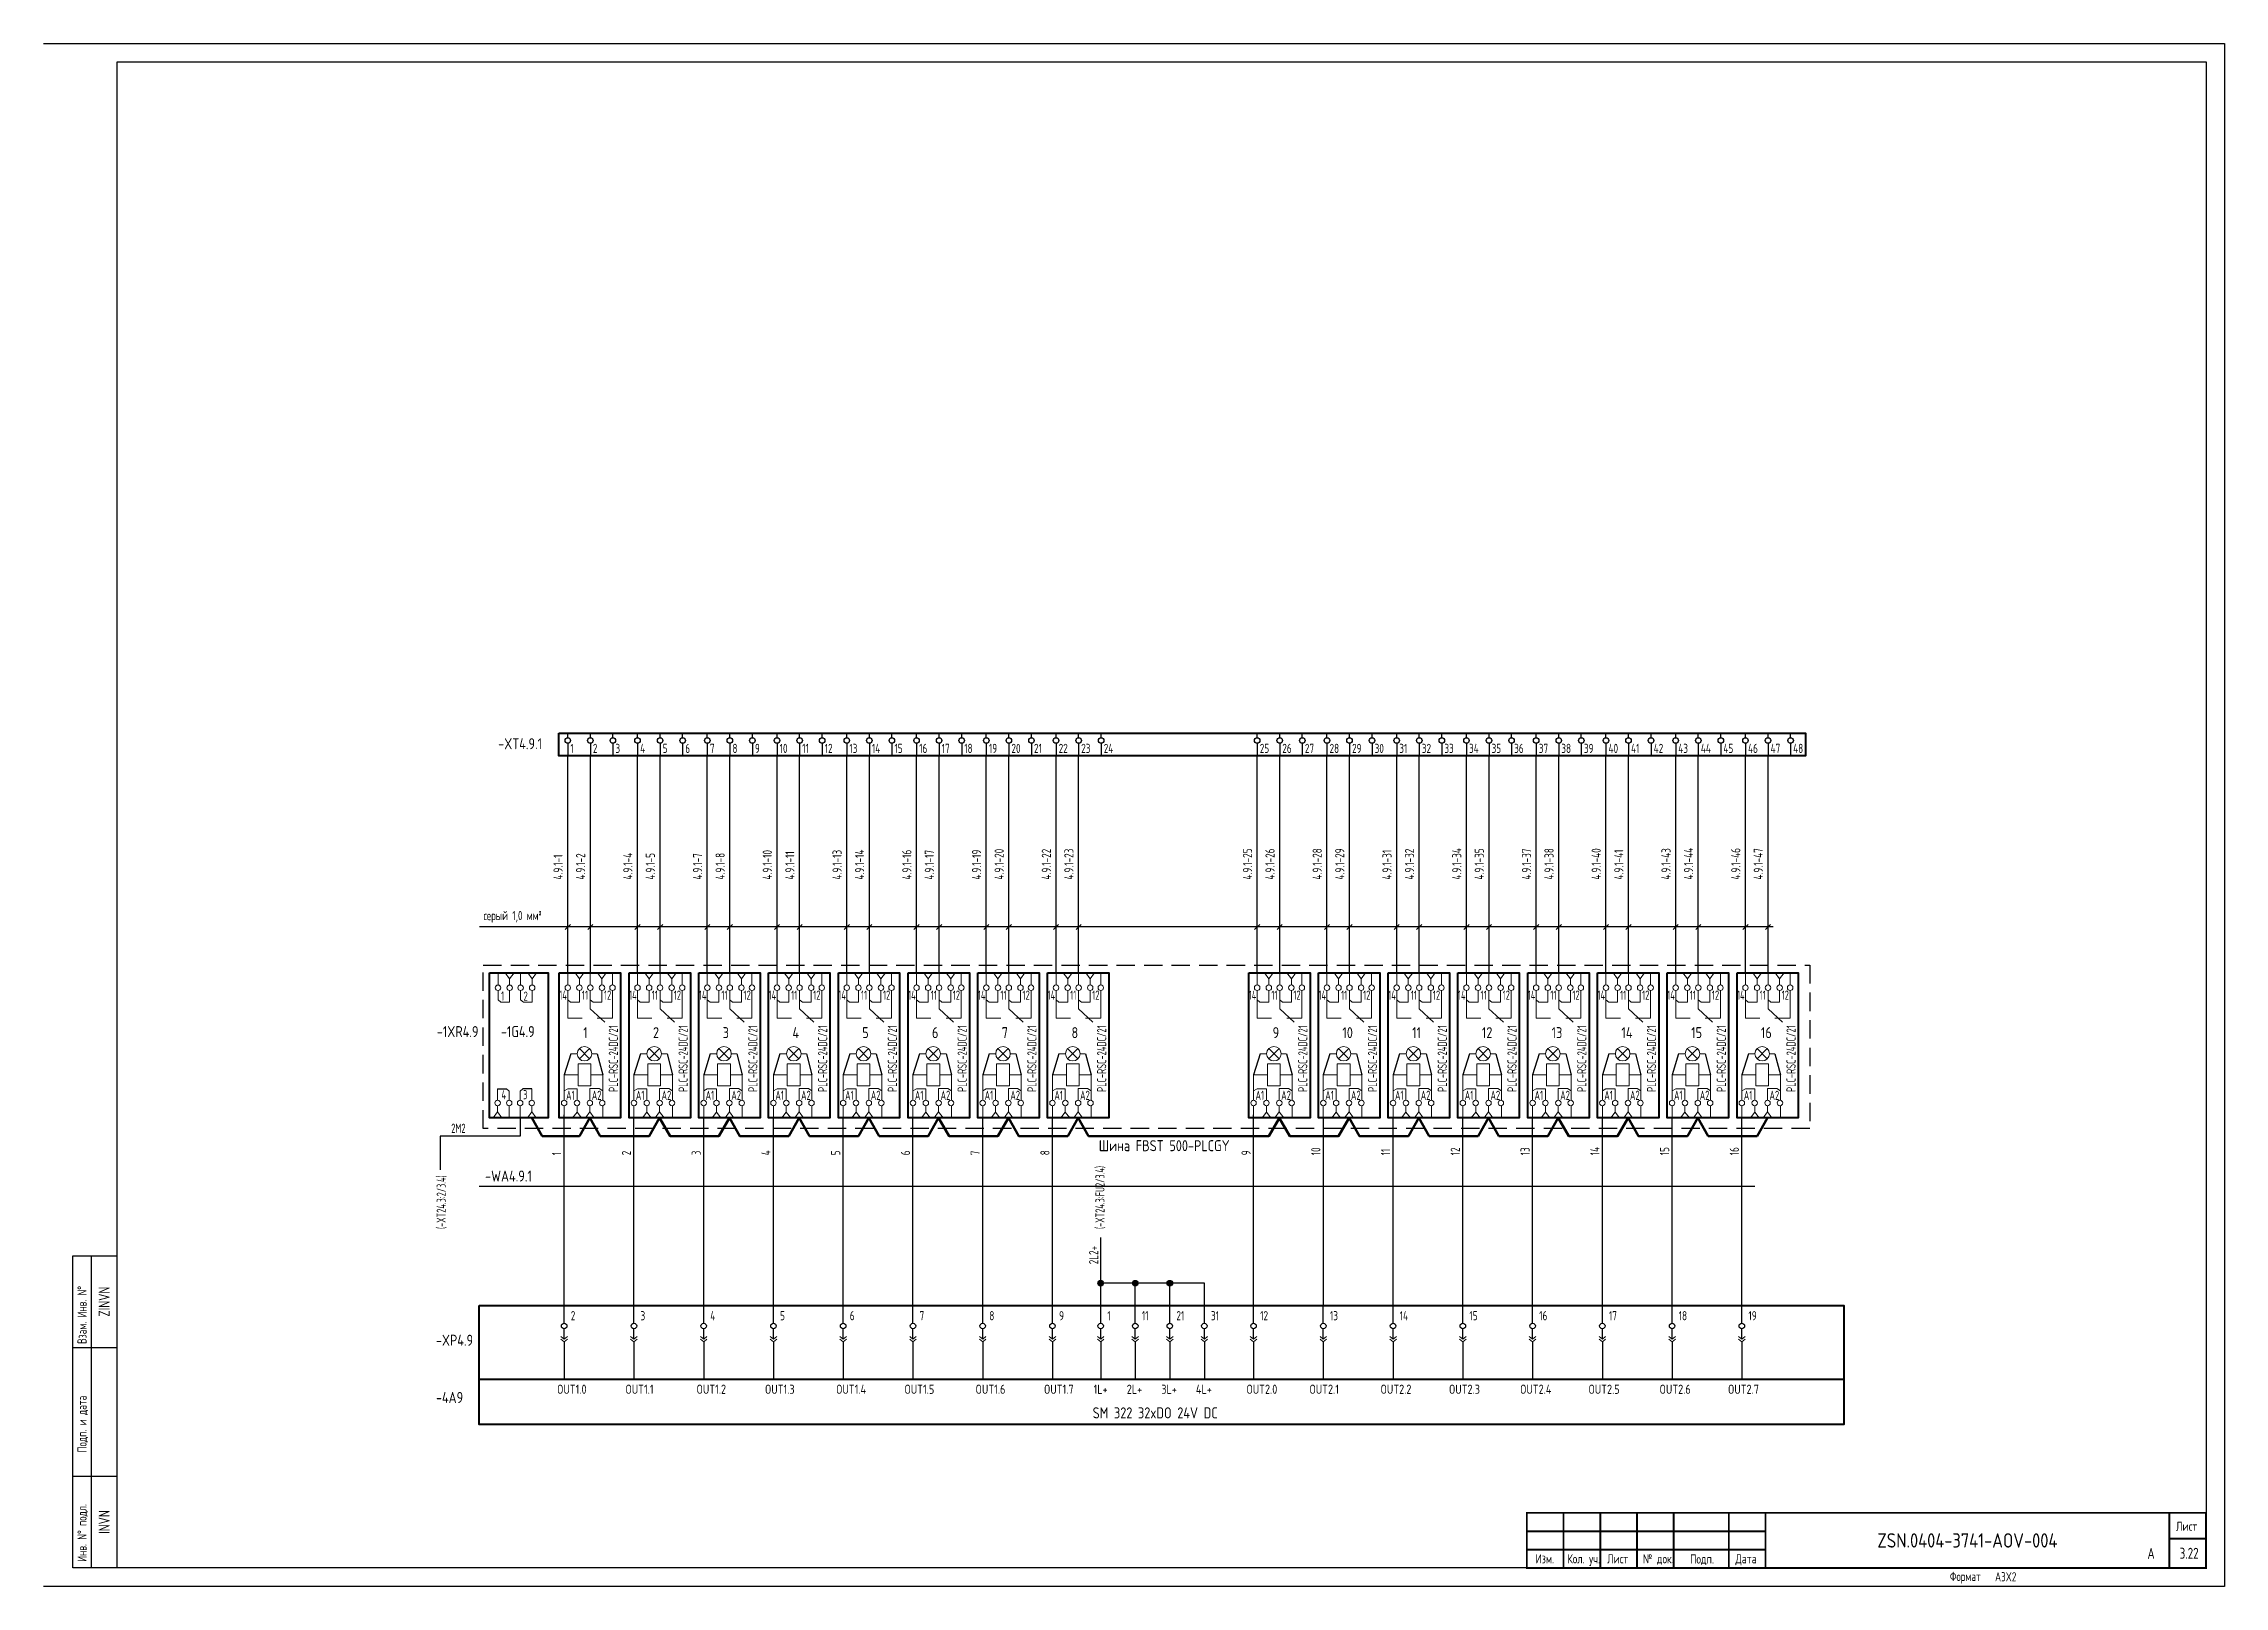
# Model space of a CAD drawing. Header units: millimetres. Extents: x 15542 to 16136, y 1466 to 1886.
import ezdxf
from ezdxf.enums import TextEntityAlignment as Align

# ---------------------------------------------------------------- set-up
doc = ezdxf.new("R2010")
doc.units = ezdxf.units.MM
for name, pattern in [('DASHED2', [0.375, 0.25, -0.125]), ('K5LT32768', [0]), ('K5LT_THIN', [0])]:
    doc.linetypes.add(name, pattern=pattern)
for name, color, linetype in [('Временный', 6, 'Continuous'), ('КИА_МАРКИРОВКА', 2, 'Continuous'), ('КИА_НАКЛЕЙКИ', 1, 'Continuous'), ('КИА_РАМКИ-ШТАМПЫ', 7, 'Continuous'), ('ФОРМАТ', 7, 'Continuous')]:
    doc.layers.add(name, color=color, linetype=linetype)
doc.styles.add('GOST-A 3-1', font='', dxfattribs={"height": 3})
doc.styles.add('GOSTA-2.5-1', font='', dxfattribs={"width": 0.9, "height": 2.5})
doc.styles.add('ROMAND0-100', font='romand.shx')
doc.styles.add('ROMANS0-60', font='romans.shx', dxfattribs={"width": 0.6})
doc.styles.add('ROMANS0-70', font='romans.shx', dxfattribs={"width": 0.7})
doc.styles.get('GOST-A 3-1').set_extended_font_data('GOST type A')
doc.styles.get('GOSTA-2.5-1').set_extended_font_data('GOST Type AU')

# ---------------------------------------------------------------- blocks, each defined once
blk = doc.blocks.new('frm6')
at = {"layer": 'ФОРМАТ'}
blk.add_line((-185, 15), (-120, 15), dxfattribs=at)
at = {"layer": 'ФОРМАТ', "const_width": 0.5}
blk.add_lwpolyline([(-185, 15), (-185, 0), (0, 0), (0, 15)], close=True, dxfattribs=at)
for points in [[(-175, 15), (-175, 0)], [(-165, 15), (-165, 0)], [(-155, 15), (-155, 0)], [(-145, 15), (-145, 0)], [(-130, 15), (-130, 0)], [(-120, 15), (-120, 0)], [(-10, 15), (-10, 0)], [(-185, 10), (-120, 10)], [(-10, 8), (0, 8)], [(-185, 5), (-120, 5)]]:
    blk.add_lwpolyline(points, dxfattribs=at)
at = {"layer": 'ФОРМАТ', "style": 'GOSTA-2.5-1', "width": 0.95}
for s, p in [('Лист', (-8.17, 9.36)), ('Изм.', (-182.63, 0.5)), ('Кол. уч.', (-173.96, 0.5)), ('Лист', (-163.13, 0.5)), ('№ док.', (-153.38, 0.5)), ('Подп.', (-140.5, 0.44)), ('Дата', (-128.17, 0.5))]:
    blk.add_text(s, height=2.5, dxfattribs=at).set_placement(p, align=Align.BOTTOM_LEFT)
at = {"layer": 'ФОРМАТ', "flags": 8}
for tag, style, width, p in [('R2', 'ROMANS0-70', 0.7, (-184.4, 10)), ('QTY2', 'ROMANS0-70', 0.65, (-174.28, 10.29)), ('SH2', 'ROMANS0-70', 0.7, (-164.3, 10)), ('ND2', 'ROMANS0-60', 0.6, (-154.34, 10)), ('SIGN2', 'ROMANS0-70', 0.7, (-144.3, 10)), ('DATE2', 'ROMANS0-70', 0.43, (-129.4, 10)), ('R1', 'ROMANS0-70', 0.7, (-184.4, 5)), ('QTY1', 'ROMANS0-70', 0.65, (-174.28, 5.29)), ('SH1', 'ROMANS0-70', 0.7, (-164.3, 5)), ('ND1', 'ROMANS0-60', 0.6, (-154.34, 5)), ('SIGN1', 'ROMANS0-70', 0.7, (-144.3, 5)), ('DATE1', 'ROMANS0-70', 0.43, (-129.4, 5))]:
    blk.add_attdef(tag, text='', height=3, dxfattribs=dict(at, style=style, width=width)).set_placement(p, align=Align.BOTTOM_LEFT)
at = {"layer": 'ФОРМАТ', "style": 'ROMANS0-70', "width": 0.7, "flags": 8}
blk.add_attdef('SH', text='', height=3, dxfattribs=at).set_placement((-5.16, 3.75), align=Align.MIDDLE_CENTER)
blk = doc.blocks.new('A$C2BDD7220')
at = {"color": 0}
for p, q in [((0.23, 0.02), (0.23, 39.45)), ((3.33, 17.46), (1.55, 11.69)), ((10.56, 17.46), (12.05, 11.69))]:
    blk.add_line(p, q, dxfattribs=at)
at = {"linetype": 'K5LT_THIN', "lineweight": 18}
for p, q in [((2.53, 36.17), (2.53, 39.45)), ((5.7, 37.88), (4.5, 39.45)), ((5.7, 37.88), (6.89, 39.45)), ((5.7, 36.17), (5.7, 37.88)), ((8.67, 36.17), (8.67, 39.45)), ((11.84, 37.88), (10.64, 39.45)), ((11.84, 37.88), (13.03, 39.45)), ((11.84, 36.17), (11.84, 37.88)), ((14.71, 36.17), (14.71, 39.45)), ((2.53, 34.67), (2.53, 27.11)), ((3.29, 31.53), (2.53, 32.16)), ((5.7, 31.53), (3.29, 31.53)), ((5.7, 34.67), (5.7, 31.53)), ((8.67, 34.67), (8.67, 29.67)), ((9.43, 31.53), (8.67, 32.16)), ((11.84, 31.53), (9.43, 31.53)), ((11.84, 34.67), (11.84, 31.53)), ((14.71, 27.11), (14.71, 34.67)), ((6.45, 27.11), (2.53, 27.11)), ((8.67, 29.67), (12.59, 26.09)), ((14.71, 27.11), (10.57, 27.11)), ((8.83, 14.69), (5.33, 14.69)), ((5.33, 14.69), (5.33, 8.69)), ((8.83, 8.69), (8.83, 14.69)), ((5.33, 11.69), (1.55, 11.69)), ((1.55, 4.8), (1.55, 11.69)), ((2.53, 7.93), (1.55, 7.34)), ((5.05, 7.93), (2.53, 7.93)), ((5.05, 4.79), (5.05, 7.93)), ((5.33, 8.69), (8.83, 8.69)), ((8.55, 4.8), (8.55, 7.98)), ((8.55, 7.98), (11.07, 7.98)), ((8.83, 11.69), (12.05, 11.69)), ((11.07, 7.98), (12.05, 7.38)), ((12.05, 4.8), (12.05, 11.69)), ((1.55, 3.3), (1.55, 0.02)), ((5.05, 1.58), (3.86, 0)), ((5.05, 3.29), (5.05, 1.58)), ((5.05, 1.58), (6.25, 0)), ((8.55, 1.59), (7.36, 0.02)), ((8.55, 3.3), (8.55, 1.59)), ((8.55, 1.59), (9.75, 0.02)), ((12.05, 3.3), (12.05, 0.02))]:
    blk.add_line(p, q, dxfattribs=at)
at = {"color": 0, "lineweight": 20}
for p, q in [((8.48, 16.06), (5.68, 18.86)), ((5.68, 16.06), (8.48, 18.86)), ((5.1, 17.46), (3.33, 17.46)), ((9.06, 17.46), (10.56, 17.46))]:
    blk.add_line(p, q, dxfattribs=at)
at = {"lineweight": 40}
blk.add_lwpolyline([(0.23, 39.45), (16.92, 39.45), (16.92, 0.02), (0.23, 0.02)], close=True, dxfattribs=at)
at = {"color": 0, "lineweight": 20}
blk.add_circle((7.08, 17.46), 1.98, dxfattribs=at)
at = {"linetype": 'K5LT32768', "lineweight": 18}
for centre, start, end in [((2.53, 35.42), 0, 180), ((5.7, 35.42), 0, 180), ((8.67, 35.42), 0, 180), ((11.84, 35.42), 0, 180), ((14.71, 35.42), 0, 180), ((2.53, 35.42), 180, 0), ((5.7, 35.42), 180, 0), ((8.67, 35.42), 180, 0), ((11.84, 35.42), 180, 0), ((14.71, 35.42), 180, 0), ((1.55, 4.05), 0, 180), ((1.55, 4.05), 180, 0), ((5.05, 4.04), 0, 180), ((5.05, 4.04), 180, 0), ((8.55, 4.05), 0, 180), ((8.55, 4.05), 180, 0), ((11.92, 4.05), 0, 180), ((11.92, 4.05), 180, 0)]:
    blk.add_arc(centre, 0.75, start, end, dxfattribs=at)
at = {"style": 'GOSTA-2.5-1', "width": 0.8}
for s, p in [('14', (0.22, 32.15)), ('11', (6.39, 32.15)), ('12', (12.39, 32.15)), ('A1', (2.07, 4.88)), ('A2', (9.07, 4.88))]:
    blk.add_text(s, height=2.5, dxfattribs=at).set_placement(p)
blk.add_text('PLC-RSC-24DC/21', height=2.5, rotation=90, dxfattribs=at).set_placement((16.2, 7.07))
blk = doc.blocks.new('A$C69954832')
at = {"linetype": 'K5LT_THIN', "lineweight": 18}
for p, q in [((2.31, 36.15), (2.31, 39.44)), ((5.47, 37.86), (4.28, 39.44)), ((5.47, 37.86), (6.67, 39.44)), ((5.47, 36.15), (5.47, 37.86)), ((8.45, 36.15), (8.45, 39.44)), ((11.61, 37.86), (10.42, 39.44)), ((11.61, 37.86), (12.81, 39.44)), ((11.61, 36.15), (11.61, 37.86)), ((2.31, 34.65), (2.31, 32.15)), ((3.06, 31.51), (2.31, 32.15)), ((5.47, 31.51), (3.06, 31.51)), ((5.47, 34.65), (5.47, 31.51)), ((8.45, 34.65), (8.45, 32.15)), ((9.2, 31.51), (8.45, 32.15)), ((11.61, 31.51), (9.2, 31.51)), ((11.61, 34.65), (11.61, 31.51)), ((2.19, 4.79), (2.19, 7.93)), ((4.6, 7.93), (5.35, 7.29)), ((5.35, 4.79), (5.35, 7.29)), ((9.08, 7.93), (8.33, 7.29)), ((8.33, 4.79), (8.33, 7.29)), ((11.49, 4.79), (11.49, 7.93)), ((2.19, 1.58), (0.99, 0)), ((2.19, 3.29), (2.19, 1.58)), ((2.19, 1.58), (3.38, 0)), ((5.35, 3.29), (5.35, 0)), ((8.33, 3.29), (8.33, 0)), ((11.49, 1.58), (10.3, 0)), ((11.49, 3.29), (11.49, 1.58)), ((11.49, 1.58), (12.69, 0))]:
    blk.add_line(p, q, dxfattribs=at)
at = {"color": 0}
for p, q in [((2.19, 7.93), (4.6, 7.93)), ((11.49, 7.93), (9.08, 7.93))]:
    blk.add_line(p, q, dxfattribs=at)
at = {"lineweight": 40}
blk.add_lwpolyline([(0, 39.44), (16, 39.44), (16, 0), (0, 0)], close=True, dxfattribs=at)
at = {"linetype": 'K5LT32768', "lineweight": 18}
for centre, start, end in [((2.31, 35.4), 0, 180), ((5.47, 35.4), 0, 180), ((8.45, 35.4), 0, 180), ((11.61, 35.4), 0, 180), ((2.31, 35.4), 180, 0), ((5.47, 35.4), 180, 0), ((8.45, 35.4), 180, 0), ((11.61, 35.4), 180, 0), ((2.19, 4.04), 0, 180), ((2.19, 4.04), 180, 0), ((5.35, 4.04), 0, 180), ((5.35, 4.04), 180, 0), ((8.33, 4.04), 0, 180), ((8.33, 4.04), 180, 0), ((11.49, 4.04), 0, 180), ((11.49, 4.04), 180, 0)]:
    blk.add_arc(centre, 0.75, start, end, dxfattribs=at)
at = {"style": 'GOSTA-2.5-1', "width": 0.8}
for s, p in [('1', (3.12, 31.89)), ('2', (9.26, 31.88)), ('4', (3.25, 5.05)), ('3', (9.14, 5.05))]:
    blk.add_text(s, height=2.5, dxfattribs=at).set_placement(p)
blk = doc.blocks.new('A$C757A77CE')
for p, q in [((0, -4.79), (0, 0)), ((19, -4.79), (19, 0)), ((38, -4.79), (38, 0)), ((57, -4.79), (57, 0)), ((133, -4.79), (133, 0)), ((146.14, -4.79), (146.14, 0)), ((155.55, -4.79), (155.55, 0)), ((164.96, -4.79), (164.96, 0)), ((174.37, -4.79), (174.37, 0)), ((187.78, -4.79), (187.78, 0)), ((225.78, -4.79), (225.78, 0)), ((244.78, -4.79), (244.78, 0)), ((263.78, -4.79), (263.78, 0)), ((282.78, -4.79), (282.78, 0)), ((301.78, -4.79), (301.78, 0)), ((320.78, -4.79), (320.78, 0)), ((76, -4.79), (76, 0)), ((95, -4.79), (95, 0)), ((114, -4.79), (114, 0)), ((206.78, -4.79), (206.78, 0)), ((0, -9.11), (0, -6.29)), ((0, -9.86), (0, -20.03)), ((19, -9.11), (19, -6.29)), ((19, -9.86), (19, -20.03)), ((38, -9.11), (38, -6.29)), ((38, -9.86), (38, -20.03)), ((57, -9.11), (57, -6.29)), ((57, -9.86), (57, -20.03)), ((76, -9.11), (76, -6.29)), ((76, -9.86), (76, -20.03)), ((95, -9.11), (95, -6.29)), ((95, -9.86), (95, -20.03)), ((114, -9.11), (114, -6.29)), ((114, -9.86), (114, -20.03)), ((133, -9.11), (133, -6.29)), ((133, -9.86), (133, -20.03)), ((146.14, -9.11), (146.14, -6.29)), ((146.14, -9.86), (146.14, -20.03)), ((155.55, -9.11), (155.55, -6.29)), ((155.55, -9.86), (155.55, -20.03)), ((164.96, -9.11), (164.96, -6.29)), ((164.96, -9.86), (164.96, -20.03)), ((174.37, -9.11), (174.37, -6.29)), ((174.37, -9.86), (174.37, -20.03)), ((187.78, -9.11), (187.78, -6.29)), ((187.78, -9.86), (187.78, -20.03)), ((206.78, -9.11), (206.78, -6.29)), ((206.78, -9.86), (206.78, -20.03)), ((225.78, -9.11), (225.78, -6.29)), ((225.78, -9.86), (225.78, -20.03)), ((244.78, -9.11), (244.78, -6.29)), ((244.78, -9.86), (244.78, -20.03)), ((263.78, -9.11), (263.78, -6.29)), ((263.78, -9.86), (263.78, -20.03)), ((282.78, -9.11), (282.78, -6.29)), ((282.78, -9.86), (282.78, -20.03)), ((301.78, -9.11), (301.78, -6.29)), ((301.78, -9.86), (301.78, -20.03)), ((320.78, -9.11), (320.78, -6.29)), ((320.78, -9.86), (320.78, -20.03))]:
    blk.add_line(p, q)
at = {"lineweight": 18}
for p, q in [((0, -9.11), (-0.89, -8.37)), ((0, -9.86), (-0.89, -9.11)), ((0, -9.11), (0.89, -8.37)), ((0, -9.86), (0.89, -9.11)), ((19, -9.11), (18.11, -8.37)), ((19, -9.86), (18.11, -9.11)), ((19, -9.11), (19.89, -8.37)), ((19, -9.86), (19.89, -9.11)), ((38, -9.11), (37.11, -8.37)), ((38, -9.86), (37.11, -9.11)), ((38, -9.11), (38.89, -8.37)), ((38, -9.86), (38.89, -9.11)), ((57, -9.11), (56.11, -8.37)), ((57, -9.86), (56.11, -9.11)), ((57, -9.11), (57.89, -8.37)), ((57, -9.86), (57.89, -9.11)), ((76, -9.11), (75.11, -8.37)), ((76, -9.86), (75.11, -9.11)), ((76, -9.11), (76.89, -8.37)), ((76, -9.86), (76.89, -9.11)), ((95, -9.11), (94.11, -8.37)), ((95, -9.86), (94.11, -9.11)), ((95, -9.11), (95.89, -8.37)), ((95, -9.86), (95.89, -9.11)), ((114, -9.11), (113.11, -8.37)), ((114, -9.86), (113.11, -9.11)), ((114, -9.11), (114.89, -8.37)), ((114, -9.86), (114.89, -9.11)), ((133, -9.11), (132.11, -8.37)), ((133, -9.86), (132.11, -9.11)), ((133, -9.11), (133.89, -8.37)), ((133, -9.86), (133.89, -9.11)), ((146.14, -9.11), (145.25, -8.37)), ((146.14, -9.86), (145.25, -9.11)), ((146.14, -9.11), (147.03, -8.37)), ((146.14, -9.86), (147.03, -9.11)), ((155.55, -9.11), (154.66, -8.37)), ((155.55, -9.86), (154.66, -9.11)), ((155.55, -9.11), (156.44, -8.37)), ((155.55, -9.86), (156.44, -9.11)), ((164.96, -9.11), (164.07, -8.37)), ((164.96, -9.86), (164.07, -9.11)), ((164.96, -9.11), (165.85, -8.37)), ((164.96, -9.86), (165.85, -9.11)), ((174.37, -9.11), (173.48, -8.37)), ((174.37, -9.86), (173.48, -9.11)), ((174.37, -9.11), (175.26, -8.37)), ((174.37, -9.86), (175.26, -9.11)), ((187.78, -9.11), (186.89, -8.37)), ((187.78, -9.86), (186.89, -9.11)), ((187.78, -9.11), (188.67, -8.37)), ((187.78, -9.86), (188.67, -9.11)), ((206.78, -9.11), (205.89, -8.37)), ((206.78, -9.86), (205.89, -9.11)), ((206.78, -9.11), (207.67, -8.37)), ((206.78, -9.86), (207.67, -9.11)), ((225.78, -9.11), (224.89, -8.37)), ((225.78, -9.86), (224.89, -9.11)), ((225.78, -9.11), (226.67, -8.37)), ((225.78, -9.86), (226.67, -9.11)), ((244.78, -9.11), (243.89, -8.37)), ((244.78, -9.86), (243.89, -9.11)), ((244.79, -9.11), (245.68, -8.37)), ((244.79, -9.86), (245.68, -9.11)), ((263.78, -9.11), (262.89, -8.37)), ((263.78, -9.86), (262.89, -9.11)), ((263.78, -9.11), (264.67, -8.37)), ((263.78, -9.86), (264.67, -9.11)), ((282.78, -9.11), (281.89, -8.37)), ((282.78, -9.86), (281.89, -9.11)), ((282.78, -9.11), (283.67, -8.37)), ((282.78, -9.86), (283.67, -9.11)), ((301.78, -9.11), (300.89, -8.37)), ((301.78, -9.86), (300.89, -9.11)), ((301.78, -9.11), (302.67, -8.37)), ((301.78, -9.86), (302.67, -9.11)), ((320.78, -9.11), (319.89, -8.37)), ((320.78, -9.86), (319.89, -9.11)), ((320.78, -9.11), (321.67, -8.37)), ((320.78, -9.86), (321.67, -9.11))]:
    blk.add_line(p, q, dxfattribs=at)
at = {"lineweight": 40}
blk.add_line((-23.13, -20.03), (348.54, -20.03), dxfattribs=at)
blk.add_lwpolyline([(-23.13, 0), (348.54, 0), (348.54, -32.34), (-23.13, -32.34)], close=True, dxfattribs=at)
for centre in [(0, -5.54), (19, -5.54), (38, -5.54), (57, -5.54), (76, -5.54), (95, -5.54), (114, -5.54), (133, -5.54), (146.14, -5.54), (155.55, -5.54), (164.96, -5.54), (174.37, -5.54), (187.78, -5.54), (206.78, -5.54), (225.78, -5.54), (244.78, -5.54), (263.78, -5.54), (282.78, -5.54), (301.78, -5.54), (320.78, -5.54)]:
    blk.add_circle(centre, 0.75)
at = {"style": 'GOSTA-2.5-1', "width": 0.9}
for s, p in [('2', (1.8, -4)), ('3', (20.8, -4)), ('4', (39.8, -4)), ('5', (58.8, -4)), ('6', (77.8, -4)), ('7', (96.8, -4)), ('8', (115.8, -4)), ('9', (134.8, -4)), ('1', (147.94, -4)), ('11', (157.35, -4)), ('21', (166.76, -4)), ('31', (176.18, -4)), ('12', (189.58, -4)), ('13', (208.58, -4)), ('14', (227.58, -4)), ('15', (246.58, -4)), ('16', (265.58, -4)), ('17', (284.58, -4)), ('18', (303.58, -4)), ('19', (322.58, -4))]:
    blk.add_text(s, height=2.5, dxfattribs=at).set_placement(p)
for s, height, style, p in [('OUT1.0', 2.5, 'GOSTA-2.5-1', (-1.94, -24.02)), ('OUT1.1', 2.5, 'GOSTA-2.5-1', (16.69, -24.02)), ('OUT1.2', 2.5, 'GOSTA-2.5-1', (36.06, -24.02)), ('OUT1.3', 2.5, 'GOSTA-2.5-1', (54.69, -24.02)), ('OUT1.4', 2.5, 'GOSTA-2.5-1', (74.06, -24.02)), ('OUT1.5', 2.5, 'GOSTA-2.5-1', (92.69, -24.02)), ('OUT1.6', 2.5, 'GOSTA-2.5-1', (112.06, -24.02)), ('OUT1.7', 2.5, 'GOSTA-2.5-1', (130.69, -24.02)), ('1L+', 2.5, 'GOSTA-2.5-1', (144.2, -24.02)), ('2L+', 2.5, 'GOSTA-2.5-1', (153.24, -24.02)), ('3L+', 2.5, 'GOSTA-2.5-1', (162.65, -24.02)), ('4L+', 2.5, 'GOSTA-2.5-1', (172.07, -24.02)), ('OUT2.0', 2.5, 'GOSTA-2.5-1', (185.84, -24.02)), ('OUT2.1', 2.5, 'GOSTA-2.5-1', (203, -24.02)), ('OUT2.2', 2.5, 'GOSTA-2.5-1', (222.37, -24.02)), ('OUT2.3', 2.5, 'GOSTA-2.5-1', (241, -24.02)), ('OUT2.4', 2.5, 'GOSTA-2.5-1', (260.37, -24.02)), ('OUT2.5', 2.5, 'GOSTA-2.5-1', (279, -24.02)), ('OUT2.6', 2.5, 'GOSTA-2.5-1', (298.37, -24.02)), ('OUT2.7', 2.5, 'GOSTA-2.5-1', (317, -24.02)), ('SM 322 32xDO 24V DC', 3, 'GOST-A 3-1', (143.96, -30.7))]:
    blk.add_text(s, height=height, dxfattribs=dict(style=style)).set_placement(p)
blk = doc.blocks.new('A$C2EC3666A')
h = blk.add_hatch(color=7)
h.dxf.hatch_style = 1
edge = h.paths.add_edge_path()
edge.add_arc((0, 0), 0.75, 0, 360)
at = {"color": 0}
blk.add_circle((0, 0), 0.75, dxfattribs=at)

msp = doc.modelspace()

# ---------------------------------------------------------------- linework, layer by layer
for p, q in [((15542, 1886.39), (16136, 1886.39)), ((16136, 1886.39), (16136, 1466.39)), ((15562, 1881.39), (16131, 1881.39)), ((15562, 1471.39), (15562, 1881.39)), ((16131, 1881.39), (16131, 1471.39)), ((16131, 1881.39), (16131, 1471.39)), ((15550, 1471.39), (15550, 1556.39)), ((15550, 1556.39), (15562, 1556.39)), ((15555, 1471.39), (15555, 1556.39)), ((15550, 1531.39), (15562, 1531.39)), ((15550, 1496.39), (15562, 1496.39)), ((15555, 1496.39), (15562, 1496.39)), ((15562, 1471.39), (15550, 1471.39)), ((16131, 1471.39), (15562, 1471.39)), ((16136, 1466.39), (15542, 1466.39))]:
    msp.add_line(p, q)
at = {"color": 0}
for p, q in [((15684.77, 1697.42), (15684.77, 1698.67)), ((15684.77, 1695.92), (15684.77, 1692.5)), ((15690.92, 1697.42), (15690.92, 1698.67)), ((15690.92, 1695.92), (15690.92, 1692.5)), ((15697.06, 1697.42), (15697.06, 1698.67)), ((15697.06, 1695.92), (15697.06, 1692.5)), ((15703.77, 1697.42), (15703.77, 1698.67)), ((15703.77, 1695.92), (15703.77, 1692.5)), ((15709.92, 1697.42), (15709.92, 1698.67)), ((15709.92, 1695.92), (15709.92, 1692.5)), ((15716.06, 1697.42), (15716.06, 1698.67)), ((15716.06, 1695.92), (15716.06, 1692.5)), ((15722.77, 1697.42), (15722.77, 1698.67)), ((15722.77, 1695.92), (15722.77, 1692.5)), ((15728.92, 1697.42), (15728.92, 1698.67)), ((15728.92, 1695.92), (15728.92, 1692.5)), ((15735.06, 1697.42), (15735.06, 1698.67)), ((15735.06, 1695.92), (15735.06, 1692.5)), ((15741.77, 1697.42), (15741.77, 1698.67)), ((15741.77, 1695.92), (15741.77, 1692.5)), ((15747.92, 1697.42), (15747.92, 1698.67)), ((15747.92, 1695.92), (15747.92, 1692.5)), ((15754.06, 1697.42), (15754.06, 1698.67)), ((15754.06, 1695.92), (15754.06, 1692.5)), ((15760.77, 1697.42), (15760.77, 1698.67)), ((15760.77, 1695.92), (15760.77, 1692.5)), ((15766.92, 1697.42), (15766.92, 1698.67)), ((15766.92, 1695.92), (15766.92, 1692.5)), ((15773.06, 1697.42), (15773.06, 1698.67)), ((15773.06, 1695.92), (15773.06, 1692.5)), ((15779.77, 1697.42), (15779.77, 1698.67)), ((15779.77, 1695.92), (15779.77, 1692.5)), ((15785.92, 1697.42), (15785.92, 1698.67)), ((15785.92, 1695.92), (15785.92, 1692.5)), ((15792.06, 1697.42), (15792.06, 1698.67)), ((15792.06, 1695.92), (15792.06, 1692.5)), ((15798.77, 1697.42), (15798.77, 1698.67)), ((15798.77, 1695.92), (15798.77, 1692.5)), ((15804.92, 1697.42), (15804.92, 1698.67)), ((15804.92, 1695.92), (15804.92, 1692.5)), ((15811.06, 1697.42), (15811.06, 1698.67)), ((15811.06, 1695.92), (15811.06, 1692.5)), ((15817.77, 1697.42), (15817.77, 1698.67)), ((15817.77, 1695.92), (15817.77, 1692.5)), ((15823.92, 1697.42), (15823.92, 1698.67)), ((15823.92, 1695.92), (15823.92, 1692.5)), ((15830.06, 1697.42), (15830.06, 1698.67)), ((15830.06, 1695.92), (15830.06, 1692.5)), ((15872.55, 1697.42), (15872.55, 1698.67)), ((15872.55, 1695.92), (15872.55, 1692.5)), ((15878.7, 1697.42), (15878.7, 1698.67)), ((15878.7, 1695.92), (15878.7, 1692.5)), ((15884.84, 1697.42), (15884.84, 1698.67)), ((15884.84, 1695.92), (15884.84, 1692.5)), ((15891.55, 1697.42), (15891.55, 1698.67)), ((15891.55, 1695.92), (15891.55, 1692.5)), ((15897.7, 1697.42), (15897.7, 1698.67)), ((15897.7, 1695.92), (15897.7, 1692.5)), ((15903.84, 1697.42), (15903.84, 1698.67)), ((15903.84, 1695.92), (15903.84, 1692.5)), ((15910.55, 1697.42), (15910.55, 1698.67)), ((15910.55, 1695.92), (15910.55, 1692.5)), ((15916.7, 1697.42), (15916.7, 1698.67)), ((15916.7, 1695.92), (15916.7, 1692.5)), ((15922.84, 1697.42), (15922.84, 1698.67)), ((15922.84, 1695.92), (15922.84, 1692.5)), ((15929.55, 1697.42), (15929.55, 1698.67)), ((15929.55, 1695.92), (15929.55, 1692.5)), ((15935.7, 1697.42), (15935.7, 1698.67)), ((15935.7, 1695.92), (15935.7, 1692.5)), ((15941.84, 1697.42), (15941.84, 1698.67)), ((15941.84, 1695.92), (15941.84, 1692.5)), ((15948.55, 1697.42), (15948.55, 1698.67)), ((15948.55, 1695.92), (15948.55, 1692.5)), ((15954.7, 1697.42), (15954.7, 1698.67)), ((15954.7, 1695.92), (15954.7, 1692.5)), ((15960.84, 1697.42), (15960.84, 1698.67)), ((15960.84, 1695.92), (15960.84, 1692.5)), ((15967.55, 1697.42), (15967.55, 1698.67)), ((15967.55, 1695.92), (15967.55, 1692.5)), ((15973.7, 1697.42), (15973.7, 1698.67)), ((15973.7, 1695.92), (15973.7, 1692.5)), ((15979.84, 1697.42), (15979.84, 1698.67)), ((15979.84, 1695.92), (15979.84, 1692.5)), ((15986.55, 1697.42), (15986.55, 1698.67)), ((15986.55, 1695.92), (15986.55, 1692.5)), ((15992.7, 1697.42), (15992.7, 1698.67)), ((15992.7, 1695.92), (15992.7, 1692.5)), ((15998.84, 1697.42), (15998.84, 1698.67)), ((15998.84, 1695.92), (15998.84, 1692.5)), ((16005.55, 1697.42), (16005.55, 1698.67)), ((16005.55, 1695.92), (16005.55, 1692.5)), ((16011.7, 1697.42), (16011.7, 1698.67)), ((16011.7, 1695.92), (16011.7, 1692.5)), ((16017.84, 1697.42), (16017.84, 1698.67)), ((16017.84, 1695.92), (16017.84, 1692.5)), ((16013.08, 1645.9), (15660.74, 1645.9)), ((15684.07, 1645.19), (15685.48, 1646.61)), ((15690.21, 1645.19), (15691.62, 1646.61)), ((15703.07, 1645.19), (15704.48, 1646.61)), ((15709.21, 1645.19), (15710.62, 1646.61)), ((15722.07, 1645.19), (15723.48, 1646.61)), ((15728.21, 1645.19), (15729.62, 1646.61)), ((15741.07, 1645.19), (15742.48, 1646.61)), ((15747.21, 1645.19), (15748.62, 1646.61)), ((15760.07, 1645.19), (15761.48, 1646.61)), ((15766.21, 1645.19), (15767.62, 1646.61)), ((15779.07, 1645.19), (15780.48, 1646.61)), ((15785.21, 1645.19), (15786.62, 1646.61)), ((15798.07, 1645.19), (15799.48, 1646.61)), ((15804.21, 1645.19), (15805.62, 1646.61)), ((15817.07, 1645.19), (15818.48, 1646.61)), ((15823.21, 1645.19), (15824.62, 1646.61)), ((15871.85, 1645.19), (15873.26, 1646.61)), ((15877.99, 1645.19), (15879.4, 1646.61)), ((15890.85, 1645.19), (15892.26, 1646.61)), ((15896.99, 1645.19), (15898.4, 1646.61)), ((15909.85, 1645.19), (15911.26, 1646.61)), ((15915.99, 1645.19), (15917.4, 1646.61)), ((15928.85, 1645.19), (15930.26, 1646.61)), ((15934.99, 1645.19), (15936.4, 1646.61)), ((15947.85, 1645.19), (15949.26, 1646.61)), ((15953.99, 1645.19), (15955.4, 1646.61)), ((15966.85, 1645.19), (15968.26, 1646.61)), ((15972.99, 1645.19), (15974.4, 1646.61)), ((15985.85, 1645.19), (15987.26, 1646.61)), ((15991.99, 1645.19), (15993.4, 1646.61)), ((16004.85, 1645.19), (16006.26, 1646.61)), ((16010.99, 1645.19), (16012.4, 1646.61)), ((15683.79, 1593.95), (15683.79, 1594.74)), ((15683.79, 1542.82), (15683.79, 1593.95)), ((15702.79, 1542.82), (15702.79, 1593.95)), ((15721.79, 1542.82), (15721.79, 1593.95)), ((15740.79, 1542.82), (15740.79, 1593.95)), ((15759.79, 1542.82), (15759.79, 1593.95)), ((15778.79, 1542.82), (15778.79, 1593.95)), ((15797.79, 1542.82), (15797.79, 1593.95)), ((15816.79, 1542.82), (15816.79, 1593.95)), ((15871.58, 1593.95), (15871.58, 1594.74)), ((15871.58, 1542.82), (15871.58, 1593.95)), ((15890.58, 1542.82), (15890.58, 1593.95)), ((15909.58, 1542.82), (15909.58, 1593.95)), ((15928.58, 1542.82), (15928.58, 1593.95)), ((15947.58, 1542.82), (15947.58, 1593.95)), ((15966.58, 1542.82), (15966.58, 1593.95)), ((15985.58, 1542.82), (15985.58, 1593.95)), ((16004.58, 1542.82), (16004.58, 1593.95)), ((15660.67, 1575.32), (16008.14, 1575.32))]:
    msp.add_line(p, q, dxfattribs=at)
at = {"color": 252}
for p, q in [((15684.77, 1633.39), (15684.77, 1692.5)), ((15690.92, 1633.39), (15690.92, 1692.5)), ((15703.77, 1633.39), (15703.77, 1692.5)), ((15709.92, 1633.39), (15709.92, 1692.5)), ((15722.77, 1633.39), (15722.77, 1692.5)), ((15728.92, 1633.39), (15728.92, 1692.5)), ((15741.77, 1633.39), (15741.77, 1692.5)), ((15747.92, 1633.39), (15747.92, 1692.5)), ((15760.77, 1633.39), (15760.77, 1692.5)), ((15766.92, 1633.39), (15766.92, 1692.5)), ((15779.77, 1633.39), (15779.77, 1692.5)), ((15785.92, 1633.39), (15785.92, 1692.5)), ((15798.77, 1633.39), (15798.77, 1692.5)), ((15804.92, 1633.39), (15804.92, 1692.5)), ((15817.77, 1633.39), (15817.77, 1692.5)), ((15823.92, 1633.39), (15823.92, 1692.5)), ((15872.55, 1633.39), (15872.55, 1692.5)), ((15878.7, 1633.39), (15878.7, 1692.5)), ((15891.55, 1633.39), (15891.55, 1692.5)), ((15897.7, 1633.39), (15897.7, 1692.5)), ((15910.55, 1633.39), (15910.55, 1692.5)), ((15916.7, 1633.39), (15916.7, 1692.5)), ((15929.55, 1633.39), (15929.55, 1692.5)), ((15935.7, 1633.39), (15935.7, 1692.5)), ((15948.55, 1633.39), (15948.55, 1692.5)), ((15954.7, 1633.39), (15954.7, 1692.5)), ((15967.55, 1633.39), (15967.55, 1692.5)), ((15973.7, 1633.39), (15973.7, 1692.5)), ((15986.55, 1633.39), (15986.55, 1692.5)), ((15992.7, 1633.39), (15992.7, 1692.5)), ((16005.55, 1633.39), (16005.55, 1692.5)), ((16011.7, 1633.39), (16011.7, 1692.5))]:
    msp.add_line(p, q, dxfattribs=at)
at = {"color": 4}
for p, q in [((15671.8, 1593.95), (15671.8, 1588.95)), ((15671.8, 1588.95), (15650.01, 1588.95)), ((15650.01, 1588.95), (15650.01, 1579.75))]:
    msp.add_line(p, q, dxfattribs=at)
at = {"color": 1}
for p, q in [((15829.93, 1542.82), (15829.93, 1561.34)), ((15858.17, 1548.94), (15829.93, 1548.94)), ((15839.34, 1542.82), (15839.34, 1548.94)), ((15848.76, 1542.82), (15848.76, 1548.94)), ((15858.17, 1542.82), (15858.17, 1548.94))]:
    msp.add_line(p, q, dxfattribs=at)
at = {"color": 0, "lineweight": 40}
msp.add_lwpolyline([(15682.33, 1698.67), (16021.92, 1698.67), (16021.92, 1692.5), (15682.33, 1692.5)], close=True, dxfattribs=at)
at = {"color": 0, "linetype": 'DASHED2', "ltscale": 20}
msp.add_lwpolyline([(15661.74, 1635.52), (16023.09, 1635.52), (16023.09, 1591.05), (15661.74, 1591.05)], close=True, dxfattribs=at)
at = {"color": 4, "lineweight": 50}
for points in [[(15674.96, 1593.95), (15677.8, 1588.95), (15687.95, 1588.95), (15690.79, 1593.95)], [(15690.79, 1593.95), (15693.63, 1588.95), (15706.95, 1588.95), (15709.79, 1593.95)], [(15709.79, 1593.95), (15712.63, 1588.95), (15725.95, 1588.95), (15728.79, 1593.95)], [(15728.79, 1593.95), (15731.63, 1588.95), (15744.95, 1588.95), (15747.79, 1593.95)], [(15747.79, 1593.95), (15750.63, 1588.95), (15763.95, 1588.95), (15766.79, 1593.95)], [(15766.79, 1593.95), (15769.63, 1588.95), (15782.95, 1588.95), (15785.79, 1593.95)], [(15785.79, 1593.95), (15788.63, 1588.95), (15801.95, 1588.95), (15804.79, 1593.95)], [(15804.79, 1593.95), (15807.63, 1588.95), (15820.95, 1588.95), (15823.79, 1593.95)], [(15878.6, 1593.95), (15875.76, 1588.95), (15826.65, 1588.95), (15823.81, 1593.95)], [(15878.58, 1593.95), (15881.41, 1588.95), (15894.73, 1588.95), (15897.57, 1593.95)], [(15897.58, 1593.95), (15900.41, 1588.95), (15913.73, 1588.95), (15916.57, 1593.95)], [(15916.58, 1593.95), (15919.41, 1588.95), (15932.73, 1588.95), (15935.57, 1593.95)], [(15935.58, 1593.95), (15938.41, 1588.95), (15951.73, 1588.95), (15954.57, 1593.95)], [(15954.58, 1593.95), (15957.41, 1588.95), (15970.73, 1588.95), (15973.57, 1593.95)], [(15973.58, 1593.95), (15976.41, 1588.95), (15989.73, 1588.95), (15992.57, 1593.95)], [(15992.58, 1593.95), (15995.41, 1588.95), (16008.73, 1588.95), (16011.57, 1593.95)]]:
    msp.add_lwpolyline(points, dxfattribs=at)
at = {"color": 0}
for centre in [(15684.77, 1696.67), (15690.92, 1696.67), (15697.06, 1696.67), (15703.77, 1696.67), (15709.92, 1696.67), (15716.06, 1696.67), (15722.77, 1696.67), (15728.92, 1696.67), (15735.06, 1696.67), (15741.77, 1696.67), (15747.92, 1696.67), (15754.06, 1696.67), (15760.77, 1696.67), (15766.92, 1696.67), (15773.06, 1696.67), (15779.77, 1696.67), (15785.92, 1696.67), (15792.06, 1696.67), (15798.77, 1696.67), (15804.92, 1696.67), (15811.06, 1696.67), (15817.77, 1696.67), (15823.92, 1696.67), (15830.06, 1696.67), (15872.55, 1696.67), (15878.7, 1696.67), (15884.84, 1696.67), (15891.55, 1696.67), (15897.7, 1696.67), (15903.84, 1696.67), (15910.55, 1696.67), (15916.7, 1696.67), (15922.84, 1696.67), (15929.55, 1696.67), (15935.7, 1696.67), (15941.84, 1696.67), (15948.55, 1696.67), (15954.7, 1696.67), (15960.84, 1696.67), (15967.55, 1696.67), (15973.7, 1696.67), (15979.84, 1696.67), (15986.55, 1696.67), (15992.7, 1696.67), (15998.84, 1696.67), (16005.55, 1696.67), (16011.7, 1696.67), (16017.84, 1696.67)]:
    msp.add_circle(centre, 0.75, dxfattribs=at)

# ---------------------------------------------------------------- block references
for name, p in [('A$C69954832', (15663.47, 1593.95)), ('A$C2BDD7220', (15682.24, 1593.94)), ('A$C2BDD7220', (15701.24, 1593.94)), ('A$C2BDD7220', (15720.24, 1593.94)), ('A$C2BDD7220', (15739.24, 1593.94)), ('A$C2BDD7220', (15758.24, 1593.94)), ('A$C2BDD7220', (15777.24, 1593.94)), ('A$C2BDD7220', (15796.24, 1593.94)), ('A$C2BDD7220', (15815.24, 1593.94)), ('A$C2BDD7220', (15870.02, 1593.94)), ('A$C2BDD7220', (15889.02, 1593.94)), ('A$C2BDD7220', (15908.02, 1593.94)), ('A$C2BDD7220', (15927.02, 1593.94)), ('A$C2BDD7220', (15946.02, 1593.94)), ('A$C2BDD7220', (15965.02, 1593.94)), ('A$C2BDD7220', (15984.02, 1593.94)), ('A$C2BDD7220', (16003.02, 1593.94)), ('A$C2EC3666A', (15829.93, 1548.94)), ('A$C2EC3666A', (15839.34, 1548.94)), ('A$C2EC3666A', (15848.76, 1548.94)), ('A$C757A77CE', (15683.79, 1542.82))]:
    msp.add_blockref(name, p, dxfattribs=at)
at = {"layer": 'КИА_РАМКИ-ШТАМПЫ'}
ref = msp.add_blockref('frm6', (16131, 1471.39), dxfattribs=at)
ref.add_attrib('TITLE', 'ZSN.0404-3741-AOV-004', dxfattribs={"layer": '0', "height": 3.9, "style": 'ROMAND0-100', "width": 0.8, "flags": 8}).set_placement((16066, 1478.89), align=Align.MIDDLE_CENTER)
ref.add_attrib('SH', '3.22', dxfattribs={"layer": '0', "height": 3, "style": 'ROMANS0-70', "width": 0.7, "flags": 8}).set_placement((16126.4, 1475.39), align=Align.MIDDLE_CENTER)
ref.add_attrib('REV', 'А', dxfattribs={"layer": '0', "height": 3, "style": 'ROMANS0-70', "width": 0.7, "flags": 8}).set_placement((16116.03, 1475.36), align=Align.MIDDLE_CENTER)

# ---------------------------------------------------------------- texts
for s, style, width, p in [('1', 'GOSTA-2.5-1', 0.9, (15685.48, 1693.27)), ('2', 'GOSTA-2.5-1', 0.9, (15691.62, 1693.27)), ('3', 'GOSTA-2.5-1', 0.9, (15697.76, 1693.27)), ('4', 'GOSTA-2.5-1', 0.9, (15704.48, 1693.27)), ('5', 'GOSTA-2.5-1', 0.9, (15710.62, 1693.27)), ('6', 'GOSTA-2.5-1', 0.9, (15716.76, 1693.27)), ('7', 'GOSTA-2.5-1', 0.9, (15723.48, 1693.27)), ('8', 'GOSTA-2.5-1', 0.9, (15729.62, 1693.27)), ('9', 'GOSTA-2.5-1', 0.9, (15735.76, 1693.27)), ('10', 'GOSTA-2.5-1', 0.9, (15742.48, 1693.27)), ('11', 'GOSTA-2.5-1', 0.9, (15748.62, 1693.27)), ('12', 'GOSTA-2.5-1', 0.9, (15754.76, 1693.27)), ('13', 'GOSTA-2.5-1', 0.9, (15761.48, 1693.27)), ('14', 'GOSTA-2.5-1', 0.9, (15767.62, 1693.27)), ('15', 'GOSTA-2.5-1', 0.9, (15773.76, 1693.27)), ('16', 'GOSTA-2.5-1', 0.9, (15780.48, 1693.27)), ('17', 'GOSTA-2.5-1', 0.9, (15786.62, 1693.27)), ('18', 'GOSTA-2.5-1', 0.9, (15792.76, 1693.27)), ('19', 'GOSTA-2.5-1', 0.9, (15799.48, 1693.27)), ('20', 'GOSTA-2.5-1', 0.9, (15805.62, 1693.27)), ('21', 'GOSTA-2.5-1', 0.9, (15811.76, 1693.27)), ('22', 'GOSTA-2.5-1', 0.9, (15818.48, 1693.27)), ('23', 'GOSTA-2.5-1', 0.9, (15824.62, 1693.27)), ('24', 'GOSTA-2.5-1', 0.9, (15830.76, 1693.27)), ('25', 'GOSTA-2.5-1', 0.9, (15873.26, 1693.27)), ('26', 'GOSTA-2.5-1', 0.9, (15879.4, 1693.27)), ('27', 'GOSTA-2.5-1', 0.9, (15885.55, 1693.27)), ('28', 'GOSTA-2.5-1', 0.9, (15892.26, 1693.27)), ('29', 'GOSTA-2.5-1', 0.9, (15898.4, 1693.27)), ('30', 'GOSTA-2.5-1', 0.9, (15904.55, 1693.27)), ('31', 'GOSTA-2.5-1', 0.9, (15911.26, 1693.27)), ('32', 'GOSTA-2.5-1', 0.9, (15917.4, 1693.27)), ('33', 'GOSTA-2.5-1', 0.9, (15923.55, 1693.27)), ('34', 'GOSTA-2.5-1', 0.9, (15930.26, 1693.27)), ('35', 'GOSTA-2.5-1', 0.9, (15936.4, 1693.27)), ('36', 'GOSTA-2.5-1', 0.9, (15942.55, 1693.27)), ('37', 'GOSTA-2.5-1', 0.9, (15949.26, 1693.27)), ('38', 'GOSTA-2.5-1', 0.9, (15955.4, 1693.27)), ('39', 'GOSTA-2.5-1', 0.9, (15961.55, 1693.27)), ('40', 'GOSTA-2.5-1', 0.9, (15968.26, 1693.27)), ('41', 'GOSTA-2.5-1', 0.9, (15974.4, 1693.27)), ('42', 'GOSTA-2.5-1', 0.9, (15980.55, 1693.27)), ('43', 'GOSTA-2.5-1', 0.9, (15987.26, 1693.27)), ('44', 'GOSTA-2.5-1', 0.9, (15993.4, 1693.27)), ('45', 'GOSTA-2.5-1', 0.9, (15999.55, 1693.27)), ('46', 'GOSTA-2.5-1', 0.9, (16006.26, 1693.27)), ('47', 'GOSTA-2.5-1', 0.9, (16012.4, 1693.27)), ('48', 'GOSTA-2.5-1', 0.9, (16018.55, 1693.27)), ('серый 1,0 мм²', 'GOSTA-2.5-1', 0.9, (15661.81, 1647.75)), ('Формат', 'ROMANS0-70', 0.7, (16061.23, 1467.83)), ('Формат', 'ROMANS0-70', 0.7, (16061.23, 1467.83))]:
    msp.add_text(s, height=2.5, dxfattribs=dict(style=style, width=width)).set_placement(p)
at = {"style": 'GOST-A 3-1'}
for s, p in [('1', (15688.98, 1615.63)), ('2', (15707.98, 1615.63)), ('3', (15726.98, 1615.63)), ('4', (15745.98, 1615.63)), ('5', (15764.98, 1615.63)), ('6', (15783.98, 1615.63)), ('7', (15802.98, 1615.63)), ('8', (15821.98, 1615.63)), ('9', (15876.76, 1615.63)), ('10', (15895.76, 1615.63)), ('11', (15914.76, 1615.63)), ('12', (15933.76, 1615.63)), ('13', (15952.76, 1615.63)), ('14', (15971.76, 1615.63)), ('15', (15990.76, 1615.63)), ('16', (16009.76, 1615.63)), ('Шина FBST 500-PLCGY', (15829.41, 1584.86)), ('-XP4.9', (15648.85, 1531.89))]:
    msp.add_text(s, height=3, dxfattribs=at).set_placement(p)
at = {"style": 'GOSTA-2.5-1', "width": 0.9}
for s, p in [('1', (15682.99, 1583.74)), ('2', (15701.99, 1583.74)), ('3', (15720.99, 1583.74)), ('4', (15739.99, 1583.74)), ('5', (15758.99, 1583.74)), ('6', (15777.99, 1583.74)), ('7', (15796.99, 1583.74)), ('8', (15815.99, 1583.74)), ('9', (15870.77, 1583.74)), ('10', (15889.77, 1583.74)), ('11', (15908.77, 1583.74)), ('12', (15927.77, 1583.74)), ('13', (15946.77, 1583.74)), ('14', (15965.77, 1583.74)), ('15', (15984.77, 1583.74)), ('16', (16003.77, 1583.74))]:
    msp.add_text(s, height=2.5, rotation=90, dxfattribs=at).set_placement(p)
at = {"style": 'ROMANS0-70', "width": 0.7}
for s, p in [('Взам. Инв. N%%d', (15554.46, 1532.39)), ('Подп. и дата', (15554.46, 1502.86)), ('Инв. N%%d подл.', (15554.46, 1473.09))]:
    msp.add_text(s, height=2.5, rotation=90, dxfattribs=at).set_placement(p, align=Align.BOTTOM_LEFT)
at = {"style": 'ROMANS0-70', "width": 0.7, "flags": 12}
for tag, p in [('ZINVN', (15558.5, 1543.89)), ('INVN', (15558.5, 1483.89))]:
    msp.add_attdef(tag, text='', height=3, rotation=90, dxfattribs=at).set_placement(p, align=Align.MIDDLE_CENTER)
at = {"ltscale": 100, "style": 'ROMANS0-70', "width": 0.7, "flags": 12}
msp.add_attdef('A3X2', text='A3x2', height=2.5, dxfattribs=at).set_placement((16073.53, 1467), align=Align.BOTTOM_LEFT)
msp.add_attdef('A3X2', text='A3x2', height=2.5, dxfattribs=at).set_placement((16073.53, 1467), align=Align.BOTTOM_LEFT)
at = {"layer": 'Временный', "style": 'GOSTA-2.5-1', "width": 0.7}
for s, p in [('(-XT24.3:2/3.4)', (15651.54, 1563.66)), ('(-XT24.3:FU2/3.4)', (15830.97, 1563.66))]:
    msp.add_text(s, height=2.5, rotation=90, dxfattribs=at).set_placement(p)
at = {"layer": 'КИА_МАРКИРОВКА', "style": 'GOSTA-2.5-1', "width": 0.9}
for s, p in [('4.9.1-1', (15683.37, 1658.81)), ('4.9.1-2', (15689.51, 1658.81)), ('4.9.1-4', (15702.37, 1658.81)), ('4.9.1-5', (15708.51, 1658.81)), ('4.9.1-7', (15721.37, 1658.81)), ('4.9.1-8', (15727.51, 1658.81)), ('4.9.1-10', (15740.37, 1658.81)), ('4.9.1-11', (15746.51, 1658.81)), ('4.9.1-13', (15759.37, 1658.81)), ('4.9.1-14', (15765.51, 1658.81)), ('4.9.1-16', (15778.37, 1658.81)), ('4.9.1-17', (15784.51, 1658.81)), ('4.9.1-19', (15797.37, 1658.81)), ('4.9.1-20', (15803.51, 1658.81)), ('4.9.1-22', (15816.37, 1658.81)), ('4.9.1-23', (15822.51, 1658.81)), ('4.9.1-25', (15871.15, 1658.81)), ('4.9.1-26', (15877.29, 1658.81)), ('4.9.1-28', (15890.15, 1658.81)), ('4.9.1-29', (15896.29, 1658.81)), ('4.9.1-31', (15909.15, 1658.81)), ('4.9.1-32', (15915.29, 1658.81)), ('4.9.1-34', (15928.15, 1658.81)), ('4.9.1-35', (15934.29, 1658.81)), ('4.9.1-37', (15947.15, 1658.81)), ('4.9.1-38', (15953.29, 1658.81)), ('4.9.1-40', (15966.15, 1658.81)), ('4.9.1-41', (15972.29, 1658.81)), ('4.9.1-43', (15985.15, 1658.81)), ('4.9.1-44', (15991.29, 1658.81)), ('4.9.1-46', (16004.15, 1658.81)), ('4.9.1-47', (16010.29, 1658.81)), ('2L2+', (15829.27, 1554.07))]:
    msp.add_text(s, height=2.5, rotation=90, dxfattribs=at).set_placement(p)
at = {"layer": 'КИА_МАРКИРОВКА', "style": 'GOSTA-2.5-1', "width": 0.8}
msp.add_text('2M2', height=2.5, dxfattribs=at).set_placement((15653.03, 1589.85))
at = {"layer": 'КИА_МАРКИРОВКА', "style": 'GOST-A 3-1'}
msp.add_text('-WA4.9.1', height=3, dxfattribs=at).set_placement((15662.25, 1576.59))
at = {"layer": 'КИА_НАКЛЕЙКИ', "style": 'GOST-A 3-1'}
for s, p in [('-XT4.9.1', (15665.81, 1694.29)), ('-1XR4.9', (15649.1, 1615.92)), ('-1G4.9', (15666.54, 1615.92)), ('-4A9', (15648.85, 1516.3))]:
    msp.add_text(s, height=3, dxfattribs=at).set_placement(p)

doc.saveas('drawing.dxf')
